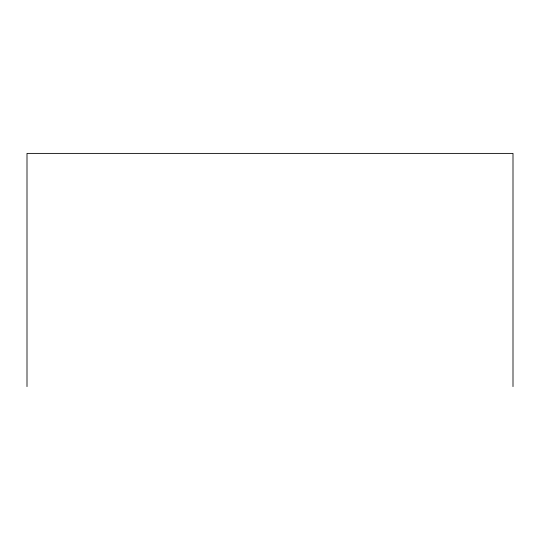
<?xml version="1.0" encoding="UTF-8"?>
<svg xmlns="http://www.w3.org/2000/svg" width="540" height="540" viewBox="0 0 540 540"><rect width="100%" height="100%" fill="white"/><g stroke="black" fill="none" stroke-linecap="round" stroke-linejoin="round"><path stroke-width="0.81" d="M513 386.606L513 153.394L27 153.394L27 386.606"/></g></svg>
